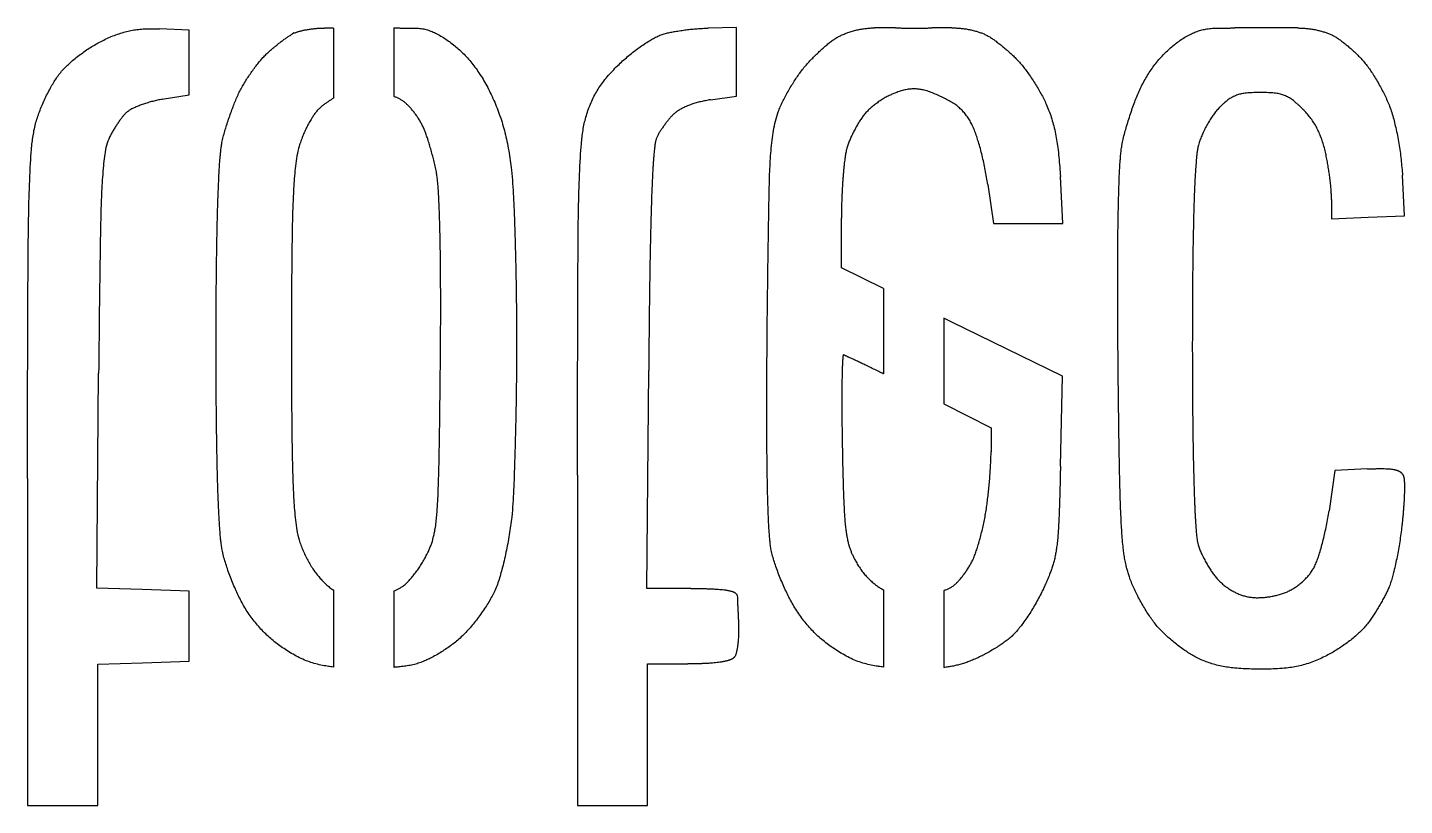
# Model space of a CAD drawing. Extents: x 0 to 436, y 0 to 625.
# Drawn here: x 294.4 to 367.3, y 523.8 to 564.9 of the extents above; entities that cross this region are included whole.
import ezdxf

# ---------------------------------------------------------------- set-up
doc = ezdxf.new("R2010")
doc.units = 0
doc.layers.add('Capa_1', color=7, linetype='CONTINUOUS')

msp = doc.modelspace()

# ---------------------------------------------------------------- linework, layer by layer
at = {"layer": 'Capa_1', "color": 7}
for p, q in [((302.97315, 564.756246), (301.397721, 564.831825)), ((302.97315, 561.346804), (302.97315, 564.756246)), ((308.51468, 564.612341), (308.434472, 564.568003)), ((308.51468, 564.599471), (308.51468, 564.612453)), ((310.596737, 564.864986), (310.123679, 564.869784)), ((310.596737, 564.864986), (310.596737, 561.166323)), ((313.787351, 564.878448), (313.787351, 561.260952)), ((313.789246, 564.87842), (313.787355, 564.878448)), ((331.927795, 564.898316), (330.418017, 564.868965)), ((331.927795, 561.265326), (331.927795, 564.898316)), ((340.325047, 564.879379), (339.216777, 564.887281)), ((343.316509, 564.888241), (342.263767, 564.879492)), ((361.603375, 564.878645), (358.289437, 564.875823)), ((301.544855, 561.107423), (302.97315, 561.346804)), ((330.544475, 561.081882), (331.927795, 561.265326)), ((345.216827, 556.601576), (345.514052, 554.537459)), ((349.177229, 554.537459), (349.052682, 557.018503)), ((367.258061, 554.955345), (367.155047, 557.087647)), ((363.406786, 555.811777), (363.406786, 554.786689)), ((337.469297, 552.190894), (337.47099, 554.828966)), ((345.514052, 554.537459), (349.177229, 554.537459)), ((363.406786, 554.786689), (365.33348, 554.87113)), ((365.33348, 554.87113), (367.258061, 554.955345)), ((339.700393, 551.098129), (337.469297, 552.190894)), ((339.700393, 551.098129), (339.700393, 546.592)), ((342.891006, 549.535437), (342.891006, 545.003484)), ((343.284006, 549.342961), (342.891006, 549.535437)), ((349.15992, 546.464859), (343.284006, 549.342961)), ((298.08179, 535.270261), (298.176569, 546.635999)), ((327.184842, 535.249771), (327.27519, 546.763507)), ((349.057533, 541.713027), (349.15992, 546.464859)), ((342.891006, 545.003484), (345.396526, 543.748244)), ((345.396526, 543.748244), (345.391221, 542.46752)), ((323.5073, 541.24118), (323.5073, 523.781454)), ((363.571028, 541.481802), (363.266609, 539.359632)), ((365.3035, 541.565594), (363.571028, 541.481802)), ((294.413954, 541.065553), (294.413954, 523.781454)), ((300.474795, 535.191718), (298.08179, 535.270261)), ((302.97315, 535.10962), (300.474795, 535.191718)), ((302.97315, 531.402941), (302.97315, 535.10962)), ((310.596737, 535.170015), (310.596737, 531.097549)), ((313.787351, 535.116534), (313.787351, 531.078922)), ((329.502062, 535.249771), (327.184842, 535.249771)), ((339.700393, 535.173374), (339.700393, 531.096928)), ((342.891006, 535.123449), (342.891006, 531.067689)), ((298.124223, 531.242921), (300.496326, 531.321238)), ((298.124223, 523.781454), (298.124223, 531.242921)), ((300.496326, 531.321238), (302.97315, 531.402941)), ((327.21756, 531.262564), (329.346069, 531.262564)), ((327.21756, 523.781454), (327.21756, 531.262564)), ((294.413954, 523.781454), (298.124223, 523.781454)), ((323.5073, 523.781454), (327.21756, 523.781454))]:
    msp.add_line(p, q, dxfattribs=at)
for points, knots in [([(294.413954, 541.065553), (294.41474, 542.313648), (294.416312, 544.809027), (294.42355, 548.550065), (294.437632, 551.645353), (294.455949, 554.096472), (294.490161, 555.907215), (294.547904, 557.359874), (294.6143, 558.45264), (294.696132, 559.180703), (294.81792, 559.768435), (294.956514, 560.214127), (295.07227, 560.529143), (295.202887, 560.844282), (295.34572, 561.159855), (295.501635, 561.475161), (295.660362, 561.769431), (295.820118, 562.043127), (295.983488, 562.293722), (296.162643, 562.531164), (296.360804, 562.750954), (296.572595, 562.955814), (296.806021, 563.16002), (297.058232, 563.365472), (297.330258, 563.569938), (297.604631, 563.759345), (297.880748, 563.933937), (298.158066, 564.093675), (298.451476, 564.246098), (298.761502, 564.388725), (299.088668, 564.518366), (299.412152, 564.625478), (299.730428, 564.710649), (300.042005, 564.774104), (300.366536, 564.81801), (300.703162, 564.837579), (301.050295, 564.839328), (301.281836, 564.83429), (301.397721, 564.831768)], [0, 0, 0, 0, 3.744287, 7.486136, 11.223127, 13.030236, 14.839681, 16.656066, 17.391298, 18.123601, 18.852473, 19.187421, 19.523089, 19.85896, 20.210622, 20.562084, 20.913984, 21.213473, 21.512579, 21.810932, 22.104808, 22.399397, 22.694419, 23.034995, 23.37508, 23.71505, 24.034913, 24.354875, 24.674861, 25.026512, 25.378187, 25.730066, 26.048173, 26.366069, 26.683362, 27.029773, 27.376819, 27.724549, 27.724549, 27.724549, 27.724549]), ([(310.596737, 531.097549), (310.551831, 531.102567), (310.462002, 531.112607), (310.327593, 531.130781), (310.120011, 531.162804), (309.84069, 531.217513), (309.493824, 531.309565), (309.146209, 531.430338), (308.802054, 531.584901), (308.461852, 531.768739), (308.141037, 531.965829), (307.836442, 532.168745), (307.549593, 532.378332), (307.273173, 532.602986), (307.009763, 532.84457), (306.759431, 533.101563), (306.521416, 533.373253), (306.295905, 533.658313), (306.084212, 533.956422), (305.890833, 534.261915), (305.71611, 534.573858), (305.557212, 534.889724), (305.404902, 535.22192), (305.257847, 535.569373), (305.116572, 535.932106), (304.989914, 536.285219), (304.876055, 536.627725), (304.779879, 536.960542), (304.709999, 537.267582), (304.665294, 537.547308), (304.635607, 537.797563), (304.607731, 538.099085), (304.580488, 538.451465), (304.555209, 538.854637), (304.53169, 539.305753), (304.509493, 539.804894), (304.489154, 540.352094), (304.47057, 540.944102), (304.453626, 541.580846), (304.438619, 542.262302), (304.425502, 542.984919), (304.414261, 543.74871), (304.405074, 544.55367), (304.397882, 545.396328), (304.392683, 546.276668), (304.389612, 547.194683), (304.388674, 548.110356), (304.389624, 549.023685), (304.392676, 549.934674), (304.397847, 550.80879), (304.405006, 551.646028), (304.414135, 552.446378), (304.425249, 553.205839), (304.438166, 553.924407), (304.452959, 554.602082), (304.469714, 555.234768), (304.488159, 555.822443), (304.508214, 556.365057), (304.529817, 556.858869), (304.55237, 557.303915), (304.576865, 557.70023), (304.603794, 558.044526), (304.631743, 558.336729), (304.660987, 558.576534), (304.703504, 558.83937), (304.767226, 559.123485), (304.851644, 559.428066), (304.948497, 559.739355), (305.05267, 560.058522), (305.165595, 560.384954), (305.280422, 560.695856), (305.39707, 560.991184), (305.51708, 561.270036), (305.645129, 561.537725), (305.782532, 561.792987), (305.926397, 562.03682), (306.079817, 562.278565), (306.241315, 562.518803), (306.411884, 562.756617), (306.580572, 562.975651), (306.746337, 563.176266), (306.909064, 563.357969), (307.072178, 563.523219), (307.235187, 563.671661), (307.394415, 563.806878), (307.555018, 563.937822), (307.714957, 564.066775), (307.875648, 564.191784), (308.02734, 564.302746), (308.170076, 564.399301), (308.301803, 564.484345), (308.390244, 564.540113), (308.434474, 564.568003)], [0, 0, 0, 0, 0.135554, 0.271158, 0.406859, 0.765647, 1.124437, 1.482629, 1.868399, 2.254871, 2.641948, 2.997577, 3.352619, 3.707324, 4.065603, 4.424243, 4.783086, 5.148744, 5.5142, 5.879468, 6.232859, 6.586387, 6.93993, 7.329025, 7.718099, 8.10759, 8.454345, 8.80075, 9.146526, 9.398217, 9.650227, 9.902428, 10.306597, 10.710478, 11.114287, 11.661768, 12.209367, 12.757008, 13.43866, 14.120267, 14.801865, 15.606864, 16.411883, 17.216899, 18.134927, 19.052945, 19.970958, 20.881944, 21.792934, 22.703935, 23.504337, 24.304736, 25.105138, 25.782958, 26.460786, 27.13864, 27.681673, 28.224672, 28.767582, 29.164515, 29.56151, 29.958758, 30.200497, 30.442075, 30.683382, 30.998952, 31.315008, 31.631346, 31.976908, 32.32219, 32.667517, 32.971117, 33.274684, 33.578081, 33.861012, 34.144084, 34.427234, 34.719855, 35.0124, 35.305056, 35.549067, 35.792961, 36.036583, 36.245285, 36.454162, 36.663197, 36.866928, 37.070503, 37.273919, 37.430619, 37.587415, 37.744285, 37.744285, 37.744285, 37.744285]), ([(308.51468, 564.599471), (308.53492, 564.607824), (308.575379, 564.624521), (308.636409, 564.648666), (308.701231, 564.67248), (308.770266, 564.694712), (308.843384, 564.715439), (308.920133, 564.734934), (309.000336, 564.753592), (309.084009, 564.771107), (309.174699, 564.788232), (309.272477, 564.804538), (309.377336, 564.819841), (309.483271, 564.833294), (309.590218, 564.845025), (309.698153, 564.854776), (309.805432, 564.861958), (309.91202, 564.866165), (310.017835, 564.868341), (310.088394, 564.869246), (310.123679, 564.869699)], [0, 0, 0, 0, 0.065687, 0.131306, 0.196888, 0.272823, 0.34882, 0.424849, 0.510365, 0.595834, 0.68129, 0.787228, 0.893193, 0.99918, 1.107568, 1.21594, 1.324281, 1.430088, 1.535922, 1.641784, 1.641784, 1.641784, 1.641784]), ([(313.789246, 564.87842), (313.81329, 564.878434), (313.861377, 564.878463), (313.933499, 564.878252), (314.010212, 564.879149), (314.091412, 564.875302), (314.177196, 564.872932), (314.253064, 564.870376), (314.319073, 564.870072), (314.375179, 564.868261), (314.510499, 564.866698), (314.724813, 564.872154), (315.017558, 564.871489), (315.300532, 564.845622), (315.568155, 564.779874), (315.819067, 564.687089), (316.079293, 564.563974), (316.346909, 564.412669), (316.619624, 564.232915), (316.883674, 564.037167), (317.141081, 563.828836), (317.389667, 563.606414), (317.632624, 563.363034), (317.865778, 563.096209), (318.088799, 562.807539), (318.304228, 562.496834), (318.512291, 562.165474), (318.712035, 561.813845), (318.903583, 561.442582), (319.086499, 561.052083), (319.258183, 560.641963), (319.41369, 560.22019), (319.551256, 559.787023), (319.671742, 559.343626), (319.779593, 558.877456), (319.874244, 558.389077), (319.954471, 557.878992), (320.025791, 557.302938), (320.081956, 556.660689), (320.123076, 555.95298), (320.157668, 555.11578), (320.192231, 554.149612), (320.224191, 553.054507), (320.25025, 551.908736), (320.269419, 550.712175), (320.280986, 549.464817), (320.284649, 548.216704), (320.280903, 546.967946), (320.269232, 545.71866), (320.249928, 544.519187), (320.223683, 543.369511), (320.192653, 542.269447), (320.160919, 541.297641), (320.13093, 540.454147), (320.093493, 539.739596), (320.040389, 539.107061), (319.973009, 538.55728), (319.902379, 538.089409), (319.820189, 537.625193), (319.72773, 537.164688), (319.624898, 536.707919), (319.519358, 536.286116), (319.413632, 535.899053), (319.302891, 535.548849), (319.175596, 535.217899), (319.028282, 534.909266), (318.868759, 534.620749), (318.688839, 534.327873), (318.491292, 534.029906), (318.274943, 533.728228), (318.05406, 533.442916), (317.829951, 533.173433), (317.601406, 532.921603), (317.362282, 532.684767), (317.111455, 532.465608), (316.851955, 532.262263), (316.583527, 532.070948), (316.308138, 531.890046), (316.025376, 531.720891), (315.74907, 531.572511), (315.480597, 531.443977), (315.220255, 531.337306), (314.945709, 531.247687), (314.656428, 531.182377), (314.355448, 531.136121), (314.124063, 531.110332), (313.963997, 531.094244), (313.875686, 531.085576), (313.81679, 531.080199), (313.787351, 531.077511)], [0, 0, 0, 0, 0.072131, 0.144258, 0.216378, 0.302226, 0.388052, 0.473847, 0.529936, 0.586064, 0.642243, 0.935894, 1.229114, 1.520285, 1.78582, 2.053284, 2.3216, 2.648655, 2.974727, 3.300853, 3.634384, 3.967852, 4.301084, 4.665421, 5.030076, 5.394885, 5.799261, 6.203465, 6.607728, 7.052259, 7.496758, 7.941148, 8.400396, 8.859755, 9.319209, 9.835547, 10.351813, 10.867977, 11.576614, 12.285464, 12.994522, 14.090321, 15.18581, 16.281211, 17.528502, 18.775924, 20.023416, 21.272836, 22.522192, 23.771411, 24.871691, 25.972096, 27.072901, 27.788666, 28.504148, 29.219324, 29.692397, 30.165585, 30.638676, 31.106567, 31.574553, 32.043142, 32.410882, 32.778135, 33.144613, 33.47362, 33.803264, 34.133219, 34.504556, 34.875551, 35.24667, 35.586791, 35.926792, 36.266511, 36.595853, 36.92546, 37.255158, 37.584467, 37.913686, 38.243319, 38.524995, 38.806299, 39.086789, 39.390349, 39.694823, 39.999925, 40.088706, 40.177444, 40.266129, 40.266129, 40.266129, 40.266129]), ([(323.5073, 541.24118), (323.508995, 542.5018), (323.512385, 545.022402), (323.520473, 548.801703), (323.532131, 551.925713), (323.545735, 554.395687), (323.578194, 556.214663), (323.638215, 557.667756), (323.70898, 558.753322), (323.791831, 559.46759), (323.913637, 560.055125), (324.055388, 560.513796), (324.184468, 560.85192), (324.334263, 561.177202), (324.50392, 561.487978), (324.690839, 561.783845), (324.905263, 562.081593), (325.148646, 562.378632), (325.420073, 562.673939), (325.692453, 562.943541), (325.960974, 563.191156), (326.223854, 563.417971), (326.489786, 563.632423), (326.758277, 563.834762), (327.02989, 564.024126), (327.287157, 564.187943), (327.528078, 564.327875), (327.752694, 564.441505), (327.98103, 564.534414), (328.212914, 564.601876), (328.444432, 564.651973), (328.696682, 564.69607), (328.96795, 564.74009), (329.258356, 564.781207), (329.54846, 564.814372), (329.838482, 564.837943), (330.128089, 564.855014), (330.321352, 564.864314), (330.418017, 564.868965)], [0, 0, 0, 0, 3.781863, 7.561813, 11.337925, 13.153961, 14.971825, 16.795429, 17.516428, 18.235014, 18.951135, 19.312457, 19.674269, 20.036128, 20.385956, 20.735712, 21.085353, 21.486075, 21.886992, 22.288112, 22.635467, 22.982602, 23.329529, 23.660165, 23.991, 24.322589, 24.574873, 24.826561, 25.077192, 25.313181, 25.550067, 25.787512, 26.081344, 26.374496, 26.66734, 26.957178, 27.247307, 27.537636, 27.537636, 27.537636, 27.537636]), ([(339.700393, 531.096928), (339.656927, 531.101835), (339.569975, 531.111651), (339.439847, 531.12919), (339.233285, 531.160645), (338.951673, 531.214369), (338.599262, 531.305762), (338.247095, 531.426354), (337.899698, 531.581944), (337.557324, 531.767166), (337.234232, 531.965973), (336.927042, 532.17048), (336.637553, 532.381887), (336.358761, 532.608846), (336.093554, 532.853525), (335.841881, 533.114142), (335.601196, 533.391755), (335.371875, 533.685143), (335.155033, 533.993816), (334.957395, 534.307423), (334.778274, 534.624519), (334.615029, 534.942817), (334.459172, 535.27392), (334.309522, 535.616901), (334.166319, 535.971754), (334.038434, 536.314069), (333.923966, 536.642763), (333.828227, 536.958908), (333.758464, 537.254007), (333.714658, 537.526605), (333.686372, 537.774349), (333.660661, 538.076708), (333.63619, 538.433185), (333.614523, 538.843671), (333.59526, 539.307997), (333.577945, 539.826291), (333.563187, 540.398589), (333.550744, 541.024225), (333.540459, 541.703112), (333.532684, 542.435225), (333.527294, 543.219568), (333.524271, 544.056158), (333.523776, 544.944983), (333.525513, 545.885125), (333.52979, 546.876574), (333.536568, 547.919359), (333.548962, 549.356322), (333.570419, 551.187363), (333.602937, 553.412061), (333.632931, 555.262844), (333.657212, 556.740018), (333.700473, 557.844425), (333.777169, 558.75018), (333.871812, 559.455239), (333.971075, 559.95799), (334.095883, 560.377781), (334.233274, 560.713667), (334.357191, 560.97519), (334.496048, 561.24208), (334.646054, 561.515634), (334.80854, 561.794815), (334.973134, 562.060343), (335.139501, 562.31229), (335.308351, 562.549805), (335.483679, 562.7758), (335.666138, 562.989001), (335.853146, 563.190902), (336.047931, 563.388079), (336.249052, 563.581626), (336.456616, 563.77145), (336.656395, 563.945202), (336.847224, 564.103806), (337.03135, 564.243575), (337.220628, 564.367579), (337.416254, 564.471572), (337.614868, 564.559269), (337.827382, 564.638921), (338.052334, 564.711858), (338.289866, 564.77472), (338.525407, 564.821702), (338.758265, 564.852162), (338.987155, 564.872115), (339.140103, 564.882167), (339.216636, 564.887197)], [0, 0, 0, 0, 0.131224, 0.262507, 0.393882, 0.758041, 1.122013, 1.485226, 1.873423, 2.262479, 2.65223, 3.011128, 3.369358, 3.727211, 4.088997, 4.451186, 4.813556, 5.190776, 5.567824, 5.944755, 6.30237, 6.660043, 7.017668, 7.400058, 7.782516, 8.165497, 8.496237, 8.826535, 9.156078, 9.405021, 9.654376, 9.903982, 10.315319, 10.726269, 11.137117, 11.709479, 12.281999, 12.854567, 13.586752, 14.318887, 15.051023, 15.939833, 16.828669, 17.717494, 18.760261, 19.803041, 20.845913, 23.071308, 25.296529, 27.520707, 28.624411, 29.728598, 30.835915, 31.349866, 31.862097, 32.37192, 32.660608, 32.95004, 33.239818, 33.563055, 33.885911, 34.208767, 34.500141, 34.791531, 35.082812, 35.357912, 35.633108, 35.908246, 36.189297, 36.470393, 36.751979, 36.983533, 37.214688, 37.445144, 37.66153, 37.878549, 38.096043, 38.342131, 38.587696, 38.832764, 39.062109, 39.291846, 39.521939, 39.521939, 39.521939, 39.521939]), ([(340.325047, 564.879379), (340.3694, 564.878546), (340.458104, 564.876881), (340.591174, 564.875324), (340.772111, 564.873203), (341.000908, 564.870057), (341.277584, 564.867499), (341.540878, 564.867844), (341.790787, 564.869323), (342.027279, 564.874117), (342.184936, 564.877625), (342.263767, 564.879379)], [0, 0, 0, 0, 0.133083, 0.266158, 0.399236, 0.675929, 0.952617, 1.229288, 1.465805, 1.702344, 1.938895, 1.938895, 1.938895, 1.938895]), ([(343.316509, 564.888241), (343.387961, 564.88476), (343.530782, 564.877803), (343.744677, 564.863471), (343.96057, 564.840964), (344.177708, 564.806087), (344.395698, 564.759277), (344.600846, 564.704915), (344.793188, 564.645644), (344.971512, 564.579978), (345.147966, 564.500122), (345.319609, 564.402255), (345.487333, 564.290366), (345.663856, 564.160947), (345.850884, 564.017283), (346.047578, 563.858663), (346.240741, 563.695547), (346.43061, 563.528136), (346.615448, 563.354763), (346.800321, 563.166795), (346.981785, 562.961602), (347.159874, 562.740142), (347.338958, 562.499343), (347.519408, 562.240018), (347.700203, 561.961845), (347.869479, 561.683945), (348.028284, 561.407221), (348.174733, 561.130977), (348.31789, 560.831266), (348.451871, 560.505991), (348.574259, 560.155351), (348.683804, 559.78216), (348.778895, 559.387034), (348.858637, 558.970851), (348.925571, 558.522358), (348.978035, 558.041963), (349.019031, 557.530537), (349.041463, 557.189204), (349.052682, 557.018503)], [0, 0, 0, 0, 0.214608, 0.428969, 0.643054, 0.865548, 1.08838, 1.31166, 1.502029, 1.692, 1.881392, 2.082371, 2.283984, 2.485956, 2.738924, 2.991438, 3.243933, 3.497335, 3.750761, 4.004048, 4.287992, 4.572128, 4.856355, 5.188108, 5.519754, 5.851488, 6.16418, 6.476786, 6.789255, 7.160256, 7.531533, 7.90291, 8.326618, 8.750239, 9.173768, 9.68666, 10.199656, 10.712864, 10.712864, 10.712864, 10.712864]), ([(359.614859, 530.985563), (359.465703, 530.987538), (359.167488, 530.991486), (358.7204, 531.005752), (358.30515, 531.034563), (357.922721, 531.080508), (357.573709, 531.140908), (357.238483, 531.219769), (356.918585, 531.317313), (356.614967, 531.431665), (356.330984, 531.560994), (356.067175, 531.702963), (355.821815, 531.852345), (355.57276, 532.019375), (355.319889, 532.202952), (355.064141, 532.403709), (354.822199, 532.607942), (354.593312, 532.814144), (354.37957, 533.023744), (354.17527, 533.247045), (353.98431, 533.486265), (353.804645, 533.738427), (353.627746, 534.009531), (353.451659, 534.2976), (353.27789, 534.603135), (353.118304, 534.905659), (352.972133, 535.204484), (352.841111, 535.499988), (352.73421, 535.774686), (352.649598, 536.02708), (352.583131, 536.255312), (352.520733, 536.506578), (352.465609, 536.781244), (352.418457, 537.078886), (352.374969, 537.422531), (352.33613, 537.811991), (352.303307, 538.24709), (352.273798, 538.751126), (352.247037, 539.324017), (352.224016, 539.965733), (352.203253, 540.699628), (352.184233, 541.525656), (352.167369, 542.443802), (352.151577, 543.477246), (352.136114, 544.625978), (352.121422, 545.889999), (352.109639, 547.062643), (352.100047, 548.143902), (352.092864, 549.133778), (352.088115, 550.080942), (352.085975, 550.985387), (352.086339, 551.847099), (352.089114, 552.66306), (352.094251, 553.433263), (352.101675, 554.157717), (352.111615, 554.833314), (352.123712, 555.460034), (352.138024, 556.037829), (352.154577, 556.563916), (352.172811, 557.03831), (352.19347, 557.461059), (352.217049, 557.829774), (352.242161, 558.144377), (352.269343, 558.40455), (352.310272, 558.692963), (352.373718, 559.007917), (352.459989, 559.348371), (352.561029, 559.698819), (352.67187, 560.060214), (352.793945, 560.431941), (352.919475, 560.788153), (353.048094, 561.128889), (353.181963, 561.453), (353.328272, 561.769903), (353.48966, 562.077614), (353.66508, 562.375805), (353.853317, 562.663646), (354.053269, 562.94084), (354.26549, 563.20589), (354.485572, 563.451499), (354.712675, 563.677043), (354.944472, 563.883665), (355.187568, 564.078534), (355.441062, 564.261341), (355.706519, 564.428163), (355.969484, 564.566552), (356.227703, 564.676455), (356.478219, 564.759537), (356.744983, 564.821759), (357.027009, 564.856265), (357.321061, 564.869346), (357.547079, 564.869008), (357.704585, 564.868897), (357.793477, 564.869243), (357.877977, 564.867989), (357.957987, 564.872015), (358.033656, 564.874142), (358.104101, 564.876399), (358.169341, 564.875959), (358.229344, 564.876149), (358.269349, 564.876063), (358.289352, 564.876021)], [0, 0, 0, 0, 0.447506, 0.894716, 1.341798, 1.695759, 2.049804, 2.403857, 2.72817, 3.052451, 3.376486, 3.663526, 3.950692, 4.237922, 4.562946, 4.887906, 5.213095, 5.512623, 5.811932, 6.110849, 6.420002, 6.729573, 7.039376, 7.390968, 7.742292, 8.093675, 8.416914, 8.740093, 9.063146, 9.300802, 9.538477, 9.776095, 10.077289, 10.378587, 10.679967, 11.116335, 11.552608, 11.988883, 12.630995, 13.273111, 13.915244, 14.833549, 15.75184, 16.670139, 17.93424, 19.198349, 20.462455, 21.452348, 22.442253, 23.432158, 24.293875, 25.155591, 26.017293, 26.741765, 27.466248, 28.190765, 28.768767, 29.346751, 29.924669, 30.347795, 30.770973, 31.194394, 31.456148, 31.717737, 31.979049, 32.329761, 32.680961, 33.032429, 33.423836, 33.814941, 34.206117, 34.556799, 34.907437, 35.257907, 35.603556, 35.94939, 36.295398, 36.634966, 36.974367, 37.313557, 37.62375, 37.934099, 38.244673, 38.558042, 38.87121, 39.184482, 39.448452, 39.712256, 39.975328, 40.268852, 40.563209, 40.857873, 40.946844, 41.035726, 41.124567, 41.200274, 41.27598, 41.351682, 41.411681, 41.471687, 41.531695, 41.531695, 41.531695, 41.531695]), ([(361.603375, 564.878645), (361.675293, 564.875619), (361.81904, 564.869569), (362.034317, 564.856358), (362.252283, 564.834908), (362.472132, 564.800348), (362.693487, 564.75341), (362.902485, 564.698653), (363.099207, 564.638969), (363.282262, 564.572375), (363.463134, 564.490955), (363.638629, 564.390538), (363.809503, 564.275153), (363.987772, 564.14156), (364.174957, 563.992914), (364.370035, 563.828414), (364.560227, 563.6589), (364.745951, 563.484836), (364.925236, 563.304531), (365.103307, 563.108308), (365.276156, 562.893433), (365.443871, 562.661102), (365.611434, 562.407668), (365.779476, 562.134167), (365.946954, 561.840351), (366.103212, 561.546337), (366.249504, 561.253075), (366.38302, 560.959678), (366.507315, 560.648929), (366.616424, 560.31931), (366.712375, 559.972525), (366.801782, 559.598541), (366.887599, 559.198647), (366.966376, 558.77258), (367.030969, 558.348445), (367.080497, 557.926408), (367.120125, 557.507302), (367.143404, 557.227553), (367.155047, 557.087647)], [0, 0, 0, 0, 0.215943, 0.431619, 0.646977, 0.872738, 1.09888, 1.325528, 1.520701, 1.715428, 1.909523, 2.114988, 2.321156, 2.527716, 2.783166, 3.038145, 3.293139, 3.547401, 3.801663, 4.055746, 4.341968, 4.628464, 4.915075, 5.253241, 5.591279, 5.929494, 6.251998, 6.574317, 6.896277, 7.255562, 7.615316, 7.975415, 8.408999, 8.842178, 9.275085, 9.695816, 10.116792, 10.537961, 10.537961, 10.537961, 10.537961]), ([(345.216827, 556.601576), (345.194704, 556.73079), (345.150465, 556.989181), (345.080407, 557.376055), (345.003767, 557.757329), (344.917302, 558.132187), (344.821835, 558.50063), (344.725616, 558.83614), (344.631554, 559.139246), (344.536917, 559.408813), (344.430535, 559.665549), (344.309882, 559.907218), (344.174739, 560.132004), (344.022612, 560.339803), (343.853661, 560.527682), (343.671609, 560.695621), (343.463587, 560.855232), (343.228521, 561.001554), (342.970087, 561.136852), (342.70188, 561.263082), (342.428273, 561.388025), (342.145373, 561.501707), (341.881142, 561.583468), (341.637967, 561.632793), (341.41948, 561.656546), (341.188378, 561.657876), (340.947381, 561.629033), (340.699548, 561.572104), (340.466697, 561.49837), (340.24796, 561.415896), (340.043575, 561.326421), (339.837107, 561.222392), (339.629802, 561.102196), (339.422557, 560.965527), (339.22946, 560.822816), (339.049721, 560.676538), (338.885166, 560.525875), (338.73147, 560.363049), (338.592141, 560.186503), (338.464595, 559.999892), (338.341792, 559.80011), (338.221095, 559.589487), (338.103513, 559.367691), (337.997435, 559.150392), (337.902021, 558.938233), (337.820539, 558.730388), (337.763572, 558.549169), (337.727092, 558.396973), (337.702969, 558.275974), (337.679413, 558.138091), (337.656197, 557.983501), (337.633842, 557.81222), (337.612617, 557.628437), (337.592226, 557.432178), (337.572938, 557.223432), (337.555089, 557.006323), (337.538696, 556.78088), (337.523788, 556.547118), (337.510507, 556.308977), (337.498727, 556.066472), (337.488835, 555.819608), (337.481277, 555.572378), (337.476377, 555.324795), (337.473239, 555.076891), (337.471749, 554.911609), (337.471004, 554.828966)], [0, 0, 0, 0, 0.393284, 0.786449, 1.179465, 1.559861, 1.940398, 2.321164, 2.606868, 2.892396, 3.177961, 3.439988, 3.702018, 3.963901, 4.211318, 4.458851, 4.705928, 4.996813, 5.288278, 5.580608, 5.886031, 6.190549, 6.494714, 6.714302, 6.933973, 7.153033, 7.406176, 7.660205, 7.914845, 8.138357, 8.36125, 8.583856, 8.831598, 9.079695, 9.328229, 9.55163, 9.774634, 9.997094, 10.222566, 10.448577, 10.674836, 10.925927, 11.17673, 11.427797, 11.651235, 11.874447, 12.097183, 12.220432, 12.343813, 12.467258, 12.640045, 12.812748, 12.985433, 13.195045, 13.404682, 13.614327, 13.848559, 14.082787, 14.317028, 14.564088, 14.811151, 15.058206, 15.30611, 15.554035, 15.801974, 15.801974, 15.801974, 15.801974]), ([(301.544855, 561.107423), (301.502295, 561.099344), (301.417187, 561.083188), (301.289741, 561.057927), (301.162351, 561.030334), (301.035313, 560.999264), (300.908604, 560.965119), (300.784189, 560.928897), (300.661999, 560.891069), (300.542122, 560.851498), (300.426625, 560.810615), (300.315535, 560.768486), (300.208874, 560.725207), (300.108712, 560.681701), (300.01497, 560.638319), (299.927932, 560.594586), (299.849867, 560.551092), (299.780769, 560.50829), (299.720532, 560.466802), (299.640057, 560.404294), (299.545571, 560.313173), (299.442292, 560.190601), (299.337306, 560.049604), (299.226726, 559.89404), (299.11172, 559.723315), (299.000762, 559.549429), (298.893716, 559.372373), (298.794221, 559.190614), (298.668435, 558.922517), (298.553135, 558.551804), (298.472302, 558.079835), (298.401455, 557.35825), (298.336344, 556.393394), (298.292378, 555.187572), (298.260888, 553.571102), (298.229652, 551.539), (298.200907, 549.089132), (298.184685, 547.454068), (298.176569, 546.635999)], [0, 0, 0, 0, 0.129961, 0.25988, 0.389769, 0.520958, 0.652183, 0.783427, 0.909675, 1.0359, 1.162118, 1.277204, 1.3923, 1.507408, 1.60478, 1.702144, 1.799565, 1.872763, 1.94591, 2.01889, 2.178264, 2.338496, 2.499293, 2.705518, 2.91105, 3.116761, 3.324284, 3.531644, 3.738119, 4.211887, 4.690303, 5.172652, 6.386512, 7.590904, 8.792151, 11.236812, 13.687918, 16.142247, 16.142247, 16.142247, 16.142247]), ([(310.596737, 561.166323), (310.553768, 561.138832), (310.46784, 561.083859), (310.340962, 560.998184), (310.209339, 560.906169), (310.073314, 560.80746), (309.936061, 560.698402), (309.801018, 560.574656), (309.674089, 560.431492), (309.555092, 560.271335), (309.434274, 560.085479), (309.311408, 559.875267), (309.188548, 559.640268), (309.073747, 559.397605), (308.965586, 559.148153), (308.866935, 558.891283), (308.755016, 558.547752), (308.655189, 558.110219), (308.581064, 557.579715), (308.518759, 556.87087), (308.465305, 555.986406), (308.429104, 554.927349), (308.404486, 553.594541), (308.386245, 551.986643), (308.37717, 550.103099), (308.375544, 548.219384), (308.376541, 546.336356), (308.385409, 544.454981), (308.404223, 542.848414), (308.430069, 541.51605), (308.466691, 540.456252), (308.51915, 539.571142), (308.579285, 538.861798), (308.652321, 538.33141), (308.754024, 537.889383), (308.872047, 537.537445), (308.980334, 537.267956), (309.102703, 537.001882), (309.236608, 536.739076), (309.383795, 536.481337), (309.537413, 536.243541), (309.696476, 536.025893), (309.858765, 535.827364), (310.02923, 535.640438), (310.207142, 535.465986), (310.393021, 535.305686), (310.528901, 535.215193), (310.596737, 535.170015)], [0, 0, 0, 0, 0.153026, 0.306015, 0.459241, 0.634814, 0.810139, 0.984904, 1.183603, 1.383085, 1.582969, 1.848356, 2.113236, 2.378245, 2.653546, 2.928733, 3.203427, 3.736861, 4.272293, 4.809339, 5.871245, 6.930136, 7.988128, 9.870305, 11.754096, 13.638798, 15.521451, 17.403175, 19.282956, 20.341428, 21.400972, 22.464028, 23.001097, 23.536296, 24.069076, 24.358744, 24.649129, 24.939952, 25.23707, 25.533723, 25.829981, 26.08587, 26.342059, 26.598885, 26.844364, 27.089408, 27.333707, 27.333707, 27.333707, 27.333707]), ([(313.787351, 535.116534), (313.837512, 535.136544), (313.937612, 535.176475), (314.082201, 535.248296), (314.233607, 535.339513), (314.38593, 535.457917), (314.537428, 535.601968), (314.692709, 535.771095), (314.853266, 535.96212), (315.016363, 536.176239), (315.170122, 536.398652), (315.314744, 536.62905), (315.449822, 536.867211), (315.56478, 537.092842), (315.661999, 537.304032), (315.742483, 537.499848), (315.816685, 537.708484), (315.881208, 537.930592), (315.935931, 538.165439), (315.986877, 538.439196), (316.030675, 538.751906), (316.065685, 539.103125), (316.096201, 539.518944), (316.123771, 539.999081), (316.146955, 540.543453), (316.167448, 541.177575), (316.18567, 541.901449), (316.201143, 542.715068), (316.215313, 543.643889), (316.229515, 544.687865), (316.243182, 545.846992), (316.253812, 546.898461), (316.262093, 547.842267), (316.267872, 548.678406), (316.271338, 549.485959), (316.272213, 550.264922), (316.27066, 551.015289), (316.266794, 551.731511), (316.260899, 552.41358), (316.252807, 553.061497), (316.242357, 553.669823), (316.229737, 554.238546), (316.215105, 554.767635), (316.198626, 555.251337), (316.180874, 555.689664), (316.160903, 556.082617), (316.138353, 556.424272), (316.114518, 556.714572), (316.089489, 556.953331), (316.05325, 557.21535), (315.999323, 557.4994), (315.92796, 557.804863), (315.848446, 558.107996), (315.765306, 558.409721), (315.677686, 558.709817), (315.591466, 558.986459), (315.507346, 559.239748), (315.422293, 559.468293), (315.330213, 559.679121), (315.230236, 559.870864), (315.126843, 560.045031), (315.014818, 560.214633), (314.895477, 560.379982), (314.768278, 560.540434), (314.642273, 560.684537), (314.519088, 560.812976), (314.398137, 560.923985), (314.268132, 561.023625), (314.127805, 561.107737), (313.980976, 561.179986), (313.875692, 561.224634), (313.815735, 561.249464), (313.801524, 561.255226), (313.792078, 561.259136), (313.78735, 561.261093)], [0, 0, 0, 0, 0.161967, 0.323211, 0.48374, 0.691495, 0.900494, 1.110242, 1.380009, 1.64884, 1.917416, 2.190904, 2.464651, 2.738546, 2.950331, 3.161975, 3.373467, 3.614336, 3.855424, 4.096596, 4.449488, 4.802341, 5.155295, 5.700237, 6.245058, 6.789848, 7.603579, 8.417348, 9.231138, 10.390362, 11.549565, 12.708759, 13.54493, 14.381089, 15.217236, 15.967608, 16.717975, 17.468338, 18.1163, 18.764256, 19.412233, 19.94154, 20.470838, 21.000097, 21.393476, 21.786886, 22.180447, 22.420618, 22.66068, 22.900562, 23.213946, 23.527647, 23.841461, 24.154056, 24.46654, 24.779287, 25.023315, 25.267139, 25.510631, 25.712943, 25.91547, 26.118001, 26.322526, 26.527042, 26.732038, 26.896572, 27.060715, 27.22411, 27.387021, 27.55065, 27.714681, 27.730016, 27.745335, 27.760685, 27.760685, 27.760685, 27.760685]), ([(330.544475, 561.081882), (330.459086, 561.06597), (330.28842, 561.034169), (330.033591, 560.981244), (329.786455, 560.91915), (329.548544, 560.843847), (329.320307, 560.756014), (329.113835, 560.661113), (328.928892, 560.562502), (328.766744, 560.460432), (328.619591, 560.347154), (328.490144, 560.222207), (328.374623, 560.091595), (328.262353, 559.950516), (328.1506, 559.801814), (328.038981, 559.645648), (327.934444, 559.493593), (327.835858, 559.346619), (327.750278, 559.201005), (327.695761, 559.078932), (327.666076, 558.985567), (327.649963, 558.924592), (327.6327, 558.847224), (327.615542, 558.753362), (327.599515, 558.643013), (327.584067, 558.516538), (327.568261, 558.374055), (327.552586, 558.21553), (327.537196, 558.04087), (327.52249, 557.850055), (327.508554, 557.643104), (327.495087, 557.419469), (327.481807, 557.179177), (327.468874, 556.922226), (327.456288, 556.648221), (327.444076, 556.35716), (327.432335, 556.049043), (327.41614, 555.585461), (327.397155, 554.966365), (327.377282, 554.191712), (327.358734, 553.34388), (327.341303, 552.42288), (327.325353, 551.428718), (327.310806, 550.358045), (327.297816, 549.210867), (327.285992, 547.987192), (327.278791, 547.171402), (327.27519, 546.763507)], [0, 0, 0, 0, 0.260574, 0.520807, 0.780694, 1.024655, 1.268973, 1.513891, 1.705897, 1.897377, 2.088066, 2.261858, 2.436263, 2.610832, 2.802633, 2.994255, 3.186642, 3.356207, 3.525093, 3.692863, 3.755775, 3.818856, 3.882007, 3.993547, 4.10501, 4.216483, 4.375779, 4.535071, 4.694367, 4.901781, 5.1092, 5.316619, 5.573898, 5.831174, 6.088445, 6.396776, 6.705123, 7.013466, 7.78837, 8.563271, 9.338184, 10.332469, 11.326761, 12.321053, 13.544781, 14.768513, 15.992247, 15.992247, 15.992247, 15.992247]), ([(363.406786, 555.811777), (363.403033, 555.887665), (363.395527, 556.039422), (363.382247, 556.266917), (363.363272, 556.51572), (363.33441, 556.785416), (363.295733, 557.075795), (363.25195, 557.365811), (363.205503, 557.655719), (363.154142, 557.94512), (363.093992, 558.241524), (363.021932, 558.544077), (362.933531, 558.851189), (362.830987, 559.142517), (362.713652, 559.41648), (362.583009, 559.672185), (362.434339, 559.91694), (362.267159, 560.148492), (362.085188, 560.36766), (361.918827, 560.546543), (361.774972, 560.690576), (361.65666, 560.802617), (361.543027, 560.90402), (361.434726, 560.995355), (361.331332, 561.075873), (361.228126, 561.147754), (361.125157, 561.210294), (361.023106, 561.263677), (360.916708, 561.310302), (360.806131, 561.349055), (360.692215, 561.380508), (360.569612, 561.406726), (360.438645, 561.427183), (360.299748, 561.442187), (360.148116, 561.453035), (359.98393, 561.460268), (359.807306, 561.463966), (359.63185, 561.464539), (359.457589, 561.463643), (359.284554, 561.459842), (359.123282, 561.453023), (358.973919, 561.442325), (358.836584, 561.427932), (358.707234, 561.408501), (358.586181, 561.384071), (358.47374, 561.354817), (358.365355, 561.319131), (358.261669, 561.27672), (358.162913, 561.228426), (358.064555, 561.17218), (357.967319, 561.107683), (357.871073, 561.035887), (357.771532, 560.955019), (357.66831, 560.865857), (357.562472, 560.767465), (357.437552, 560.641693), (357.298245, 560.484189), (357.149276, 560.292067), (357.004917, 560.082244), (356.865971, 559.855159), (356.733199, 559.611012), (356.613864, 559.366154), (356.505911, 559.122239), (356.414057, 558.878299), (356.34599, 558.642973), (356.302826, 558.417774), (356.274879, 558.205532), (356.249034, 557.939452), (356.222574, 557.620319), (356.197212, 557.248237), (356.173221, 556.825587), (356.150912, 556.352088), (356.130918, 555.827661), (356.112908, 555.254585), (356.096527, 554.633011), (356.082075, 553.962984), (356.069439, 553.246183), (356.058565, 552.482572), (356.049779, 551.672147), (356.043186, 550.816819), (356.038957, 549.91661), (356.036593, 548.97153), (356.035693, 548.341477), (356.035243, 548.026451)], [0, 0, 0, 0, 0.227942, 0.455827, 0.683632, 0.976449, 1.269392, 1.562401, 1.856334, 2.15019, 2.444106, 2.763557, 3.082984, 3.402425, 3.689448, 3.976445, 4.263162, 4.547674, 4.832428, 5.117231, 5.280204, 5.443076, 5.605993, 5.737035, 5.868031, 5.999, 6.114109, 6.229226, 6.34426, 6.462295, 6.580418, 6.698565, 6.838232, 6.977884, 7.117561, 7.294228, 7.470863, 7.647512, 7.820585, 7.993642, 8.166713, 8.304776, 8.442818, 8.580875, 8.697014, 8.813143, 8.929224, 9.039069, 9.148955, 9.258787, 9.378745, 9.498762, 9.618876, 9.763429, 9.907882, 10.052292, 10.295088, 10.538147, 10.781193, 11.058788, 11.336416, 11.614613, 11.875759, 12.136369, 12.396049, 12.609549, 12.823628, 13.03807, 13.411494, 13.784281, 14.156871, 14.681469, 15.206329, 15.731279, 16.401537, 17.071692, 17.741821, 18.552269, 19.362752, 20.173236, 21.118325, 22.063406, 23.008485, 23.008485, 23.008485, 23.008485]), ([(356.035235, 548.026479), (356.035794, 547.72496), (356.036912, 547.121921), (356.039558, 546.217368), (356.044047, 545.349065), (356.051, 544.517024), (356.060073, 543.721247), (356.071076, 542.96712), (356.083641, 542.254644), (356.097894, 541.583829), (356.111768, 541.042156), (356.123888, 540.629602), (356.132947, 540.346135), (356.142414, 540.075112), (356.152289, 539.81654), (356.162528, 539.570419), (356.173134, 539.337426), (356.183996, 539.117556), (356.19525, 538.910816), (356.207022, 538.717804), (356.219227, 538.538523), (356.231717, 538.37297), (356.244345, 538.222032), (356.25687, 538.085697), (356.269828, 537.964014), (356.283519, 537.858104), (356.297436, 537.767987), (356.310906, 537.693647), (356.337546, 537.570571), (356.389284, 537.401329), (356.475333, 537.190599), (356.577273, 536.976471), (356.688749, 536.756884), (356.811546, 536.533118), (356.938121, 536.321436), (357.068392, 536.121951), (357.203711, 535.936183), (357.350247, 535.76036), (357.509577, 535.597333), (357.679846, 535.447093), (357.859774, 535.309399), (358.047863, 535.184178), (358.243622, 535.072484), (358.442353, 534.977396), (358.642722, 534.89888), (358.843547, 534.837546), (359.049394, 534.79339), (359.259098, 534.768657), (359.470831, 534.760627), (359.688712, 534.766427), (359.911916, 534.784122), (360.139706, 534.814654), (360.364187, 534.856693), (360.584951, 534.909561), (360.800817, 534.974999), (361.011108, 535.055144), (361.213916, 535.15159), (361.408485, 535.262818), (361.596093, 535.388671), (361.775889, 535.528312), (361.946817, 535.68145), (362.103852, 535.843467), (362.246908, 536.012813), (362.374266, 536.189056), (362.493856, 536.388614), (362.597831, 536.614086), (362.688063, 536.862179), (362.7769, 537.148712), (362.870638, 537.470757), (362.965648, 537.828847), (363.052776, 538.197576), (363.129918, 538.577584), (363.200372, 538.968121), (363.244522, 539.229096), (363.266606, 539.359632)], [0, 0, 0, 0, 0.904559, 1.80912, 2.713671, 3.509498, 4.305325, 5.101153, 5.772116, 6.443082, 7.114049, 7.397661, 7.681276, 7.964882, 8.211225, 8.457558, 8.703881, 8.910927, 9.11797, 9.325015, 9.491033, 9.657055, 9.82308, 9.945424, 10.067776, 10.190172, 10.265757, 10.341313, 10.416787, 10.643454, 10.870997, 11.099126, 11.354751, 11.609714, 11.8647, 12.094484, 12.324254, 12.553807, 12.780494, 13.007424, 13.234459, 13.459688, 13.684805, 13.910044, 14.120011, 14.329846, 14.539314, 14.750718, 14.962474, 15.174432, 15.404256, 15.633866, 15.863583, 16.089123, 16.314563, 16.539822, 16.763603, 16.987581, 17.211578, 17.440789, 17.669983, 17.89949, 18.117134, 18.33449, 18.551131, 18.814035, 19.077941, 19.342614, 19.713885, 20.084119, 20.453927, 20.850362, 21.247235, 21.644408, 21.644408, 21.644408, 21.644408]), ([(339.700393, 546.592), (339.686681, 546.598691), (339.65925, 546.612077), (339.618131, 546.632223), (339.500798, 546.689599), (339.307169, 546.784016), (339.037056, 546.915094), (338.818623, 547.020435), (338.652035, 547.100378), (338.53742, 547.155178), (338.428069, 547.207206), (338.324011, 547.256529), (338.225226, 547.303122), (338.132268, 547.34671), (338.045163, 547.387332), (337.96391, 547.424931), (337.898484, 547.454834), (337.848996, 547.477305), (337.815447, 547.492429), (337.783574, 547.506757), (337.753349, 547.520193), (337.724849, 547.532778), (337.698181, 547.544432), (337.673235, 547.55501), (337.649986, 547.564851), (337.631788, 547.572618), (337.618698, 547.578249), (337.61091, 547.581623), (337.60351, 547.584212), (337.596757, 547.586896), (337.589931, 547.588912), (337.583086, 547.591884), (337.57667, 547.59586), (337.571495, 547.599129), (337.565397, 547.599501), (337.564249, 547.594893), (337.563466, 547.590966), (337.56306, 547.586352), (337.562371, 547.581803), (337.561374, 547.577474), (337.559965, 547.572979), (337.559144, 547.567852), (337.558216, 547.562208), (337.556412, 547.550136), (337.55419, 547.531761), (337.551164, 547.50716), (337.548244, 547.480332), (337.545397, 547.451125), (337.542667, 547.419502), (337.540019, 547.385644), (337.537388, 547.349608), (337.534817, 547.311403), (337.531244, 547.254338), (337.527049, 547.178362), (337.522605, 547.083453), (337.518473, 546.980888), (337.514576, 546.870688), (337.510976, 546.752858), (337.507709, 546.628077), (337.504733, 546.496345), (337.502114, 546.357659), (337.498888, 546.154604), (337.495779, 545.887173), (337.493614, 545.55537), (337.492803, 545.203803), (337.493244, 544.832477), (337.495142, 544.4414), (337.498487, 544.035887), (337.503431, 543.615949), (337.509818, 543.181591), (337.518334, 542.67921), (337.529133, 542.108811), (337.543206, 541.470405), (337.55829, 540.88986), (337.574051, 540.367177), (337.591318, 539.902402), (337.611361, 539.482408), (337.633804, 539.10723), (337.659058, 538.776918), (337.688862, 538.478167), (337.722368, 538.21112), (337.75983, 537.976063), (337.804513, 537.75931), (337.856037, 537.561343), (337.911869, 537.381993), (337.9758, 537.207508), (338.047766, 537.038378), (338.12637, 536.874396), (338.224715, 536.688246), (338.345177, 536.481538), (338.492817, 536.258038), (338.652027, 536.047278), (338.822905, 535.850741), (339.004496, 535.669206), (339.184508, 535.513613), (339.359551, 535.3822), (339.525909, 535.271165), (339.64211, 535.205982), (339.70019, 535.173402)], [0, 0, 0, 0, 0.045772, 0.091569, 0.137366, 0.437603, 0.737837, 1.038076, 1.165124, 1.292168, 1.419201, 1.528415, 1.637634, 1.746866, 1.836426, 1.925967, 2.015457, 2.052232, 2.089021, 2.125858, 2.157068, 2.188253, 2.219322, 2.244376, 2.269539, 2.295061, 2.303733, 2.312293, 2.320511, 2.327241, 2.334087, 2.341832, 2.3496, 2.356459, 2.360912, 2.364562, 2.368787, 2.37347, 2.378272, 2.382628, 2.386772, 2.392389, 2.398169, 2.403941, 2.429001, 2.453693, 2.478299, 2.509959, 2.541725, 2.573521, 2.611841, 2.650121, 2.688395, 2.78337, 2.878392, 2.973431, 3.091314, 3.209197, 3.327085, 3.465785, 3.604494, 3.743215, 4.075027, 4.406835, 4.738644, 5.129726, 5.520812, 5.911888, 6.346304, 6.780711, 7.215102, 7.853662, 8.492213, 9.130781, 9.595879, 10.060969, 10.526051, 10.857261, 11.188486, 11.519814, 11.757859, 11.995817, 12.233711, 12.421478, 12.609284, 12.797013, 12.978714, 13.160485, 13.342396, 13.610191, 13.87789, 14.145509, 14.402001, 14.65857, 14.915191, 15.115075, 15.314935, 15.514656, 15.514656, 15.514656, 15.514656]), ([(342.891006, 535.123449), (342.891459, 535.123443), (342.892411, 535.123433), (342.893979, 535.124388), (342.919917, 535.175099), (343.05738, 535.176225), (343.189795, 535.264278), (343.334302, 535.344164), (343.463468, 535.446576), (343.584806, 535.559928), (343.709068, 535.693163), (343.837415, 535.84378), (343.967955, 536.012672), (344.091606, 536.187609), (344.209057, 536.367948), (344.318407, 536.554371), (344.424195, 536.760181), (344.520979, 536.987247), (344.609535, 537.234099), (344.696108, 537.507878), (344.78388, 537.807089), (344.870895, 538.132025), (344.950251, 538.459324), (345.021884, 538.788962), (345.085425, 539.120828), (345.140998, 539.457744), (345.187903, 539.799549), (345.228289, 540.145769), (345.264658, 540.497157), (345.299416, 540.853409), (345.330584, 541.214654), (345.35432, 541.554761), (345.37026, 541.873663), (345.381612, 542.171152), (345.388008, 542.369535), (345.391207, 542.468733)], [0, 0, 0, 0, 0.001342, 0.002812, 0.005207, 0.168995, 0.332314, 0.494809, 0.65997, 0.826009, 0.992513, 1.206271, 1.419455, 1.63266, 1.848791, 2.064911, 2.280765, 2.542559, 2.804757, 3.067255, 3.403883, 3.74014, 4.076313, 4.414133, 4.752034, 5.089891, 5.438414, 5.786955, 6.135547, 6.498198, 6.860775, 7.223278, 7.520929, 7.818636, 8.116386, 8.116386, 8.116386, 8.116386]), ([(349.057533, 541.713027), (349.052886, 541.49898), (349.043591, 541.070885), (349.028403, 540.428765), (349.012383, 539.847135), (348.995427, 539.326016), (348.976494, 538.865455), (348.953934, 538.447986), (348.928118, 538.073677), (348.898241, 537.742672), (348.861452, 537.437367), (348.818051, 537.158094), (348.768967, 536.905127), (348.710061, 536.661154), (348.640664, 536.426932), (348.563926, 536.202013), (348.475962, 535.969276), (348.377751, 535.728643), (348.269057, 535.480406), (348.140403, 535.20363), (347.990168, 534.89919), (347.815008, 534.569102), (347.630657, 534.246925), (347.436701, 533.93329), (347.232834, 533.628588), (347.032833, 533.352856), (346.839316, 533.105048), (346.65073, 532.887658), (346.4529, 532.690689), (346.244581, 532.517866), (346.032133, 532.363647), (345.802243, 532.211438), (345.557874, 532.057951), (345.298377, 531.904806), (345.040714, 531.762921), (344.785079, 531.632151), (344.531199, 531.513728), (344.282542, 531.410701), (344.03963, 531.323394), (343.803592, 531.250143), (343.57069, 531.188763), (343.341618, 531.138589), (343.11711, 531.097788), (342.966366, 531.077721), (342.891006, 531.067689)], [0, 0, 0, 0, 0.642292, 1.284587, 1.926897, 2.387835, 2.848764, 3.309723, 3.642023, 3.974309, 4.306671, 4.564377, 4.822026, 5.079514, 5.317, 5.554622, 5.792311, 6.06332, 6.334243, 6.605205, 6.978906, 7.35258, 7.726081, 8.092273, 8.458648, 8.825667, 9.113922, 9.401659, 9.688519, 9.950316, 10.212826, 10.475736, 10.777324, 11.078462, 11.379558, 11.659626, 11.939735, 12.219762, 12.46678, 12.71385, 12.960961, 13.189099, 13.41722, 13.645268, 13.645268, 13.645268, 13.645268]), ([(365.3035, 541.565594), (365.368392, 541.568399), (365.498168, 541.574007), (365.692877, 541.581109), (365.87317, 541.585575), (366.039049, 541.587031), (366.190449, 541.58429), (366.329658, 541.579999), (366.456464, 541.571447), (366.57075, 541.559843), (366.661712, 541.545952), (366.729489, 541.532532), (366.774596, 541.522297), (366.817387, 541.510764), (366.857869, 541.498239), (366.895979, 541.484687), (366.931997, 541.469728), (366.965924, 541.45363), (366.997626, 541.436348), (367.027404, 541.4176), (367.055188, 541.397531), (367.080804, 541.376167), (367.104562, 541.353375), (367.126194, 541.32918), (367.145917, 541.30398), (367.1639, 541.277521), (367.180079, 541.249946), (367.194386, 541.2214), (367.206339, 541.192379), (367.215838, 541.16301), (367.223365, 541.133594), (367.230017, 541.10084), (367.235704, 541.06481), (367.240343, 541.02556), (367.244245, 540.982889), (367.247641, 540.936832), (367.250476, 540.887405), (367.252825, 540.834669), (367.254644, 540.778628), (367.256043, 540.719293), (367.256902, 540.657038), (367.257118, 540.591871), (367.256826, 540.523797), (367.25595, 540.453143), (367.254611, 540.379907), (367.252709, 540.304092), (367.249393, 540.196581), (367.243878, 540.057401), (367.235253, 539.886606), (367.224644, 539.709612), (367.212089, 539.526434), (367.197515, 539.337088), (367.181142, 539.144341), (367.163006, 538.948202), (367.142843, 538.748701), (367.112796, 538.476843), (367.069291, 538.133047), (367.008115, 537.718038), (366.940337, 537.31355), (366.866906, 536.919548), (366.787392, 536.536054), (366.707267, 536.189353), (366.628501, 535.87931), (366.54842, 535.607189), (366.458176, 535.354759), (366.356587, 535.123582), (366.250771, 534.911319), (366.132467, 534.692194), (366.004425, 534.465096), (365.866375, 534.230252), (365.728087, 534.003515), (365.59032, 533.784464), (365.449636, 533.575612), (365.294588, 533.368416), (365.120592, 533.167311), (364.929438, 532.972227), (364.71527, 532.774615), (364.478941, 532.574757), (364.219732, 532.374642), (363.95487, 532.187282), (363.685407, 532.011889), (363.411784, 531.848437), (363.114146, 531.686058), (362.791512, 531.527768), (362.441988, 531.379904), (362.088574, 531.256872), (361.732217, 531.161341), (361.375566, 531.090244), (360.981117, 531.035631), (360.549557, 531.002782), (360.082393, 530.988896), (359.770765, 530.986825), (359.614871, 530.985789)], [0, 0, 0, 0, 0.194858, 0.389692, 0.584506, 0.735892, 0.8873, 1.038756, 1.153663, 1.268509, 1.383292, 1.429538, 1.475771, 1.522024, 1.562453, 1.602873, 1.64332, 1.679401, 1.715485, 1.751573, 1.784893, 1.818235, 1.851559, 1.883569, 1.915518, 1.947495, 1.97947, 2.011363, 2.043211, 2.073532, 2.103886, 2.134255, 2.173768, 2.213277, 2.252805, 2.302308, 2.351814, 2.401325, 2.460669, 2.520022, 2.579377, 2.64745, 2.715522, 2.783599, 2.859424, 2.935266, 3.011114, 3.18211, 3.353125, 3.524141, 3.71404, 3.903942, 4.093852, 4.294357, 4.494865, 4.695394, 5.114886, 5.534395, 5.953793, 6.345193, 6.736686, 7.128652, 7.412622, 7.696254, 7.979346, 8.216164, 8.453351, 8.690695, 8.96316, 9.235436, 9.507891, 9.759884, 10.011697, 10.263151, 10.535751, 10.808806, 11.082116, 11.409698, 11.737006, 12.064213, 12.382728, 12.701328, 13.020145, 13.39964, 13.778969, 14.15801, 14.521325, 14.884891, 15.248329, 15.715313, 16.182518, 16.650206, 16.650206, 16.650206, 16.650206]), ([(329.502062, 535.249771), (329.587284, 535.249595), (329.757726, 535.249243), (330.013367, 535.246238), (330.251462, 535.242154), (330.47198, 535.235819), (330.674903, 535.227339), (330.861526, 535.216651), (331.031792, 535.203924), (331.185623, 535.189168), (331.307881, 535.173996), (331.398638, 535.160076), (331.458251, 535.149933), (331.51432, 535.139113), (331.566828, 535.127617), (331.615722, 535.115332), (331.661394, 535.10232), (331.703791, 535.088637), (331.74278, 535.074123), (331.778826, 535.058257), (331.81197, 535.041383), (331.841976, 535.023187), (331.869256, 535.003413), (331.893536, 534.982257), (331.914245, 534.959792), (331.93098, 534.935222), (331.942673, 534.908765), (331.950839, 534.881698), (331.963156, 534.825185), (331.97388, 534.738435), (331.977389, 534.621971), (331.976967, 534.480753), (331.981851, 534.31466), (331.992144, 534.123924), (332.004348, 533.921866), (332.014696, 533.708278), (332.023033, 533.483188), (332.028079, 533.294674), (332.031081, 533.142784), (332.032244, 533.027537), (332.031642, 532.913405), (332.028821, 532.800425), (332.023891, 532.688638), (332.017092, 532.579663), (332.008711, 532.473518), (331.998774, 532.370214), (331.98749, 532.271426), (331.975068, 532.177176), (331.961268, 532.087581), (331.946049, 532.003919), (331.929532, 531.926195), (331.911487, 531.854379), (331.891802, 531.789013), (331.870968, 531.730225), (331.847864, 531.678898), (331.822818, 531.638071), (331.797912, 531.607585), (331.776195, 531.585339), (331.751475, 531.564061), (331.723671, 531.544285), (331.693136, 531.525958), (331.659642, 531.508601), (331.623505, 531.491884), (331.584674, 531.476143), (331.543065, 531.460949), (331.498661, 531.44639), (331.45154, 531.432383), (331.401521, 531.418956), (331.348634, 531.406154), (331.292929, 531.39391), (331.234302, 531.382309), (331.172801, 531.37123), (331.108437, 531.360674), (331.014155, 531.346559), (330.889706, 531.330656), (330.734957, 531.314668), (330.568773, 531.300736), (330.391227, 531.288729), (330.202356, 531.278925), (330.002261, 531.271603), (329.790972, 531.266819), (329.568524, 531.264177), (329.420215, 531.263083), (329.346058, 531.262536)], [0, 0, 0, 0, 0.255665, 0.511323, 0.766968, 0.970047, 1.173134, 1.37625, 1.530805, 1.685328, 1.839825, 1.900307, 1.960773, 2.021221, 2.071602, 2.122009, 2.172436, 2.214044, 2.255633, 2.297187, 2.332123, 2.36714, 2.402352, 2.433074, 2.463609, 2.493787, 2.521789, 2.550029, 2.578476, 2.695233, 2.811514, 2.927878, 3.118882, 3.309888, 3.500912, 3.726157, 3.951385, 4.176633, 4.291892, 4.407142, 4.522383, 4.634273, 4.746167, 4.85805, 4.961816, 5.06558, 5.169375, 5.260093, 5.35076, 5.4413, 5.515162, 5.589101, 5.663379, 5.719884, 5.776106, 5.83197, 5.862953, 5.89404, 5.925119, 5.960677, 5.996261, 6.031871, 6.073801, 6.115666, 6.157533, 6.20667, 6.255831, 6.304992, 6.362023, 6.419058, 6.476085, 6.541301, 6.606523, 6.67175, 6.827292, 6.982854, 7.138434, 7.327569, 7.516685, 7.705787, 7.928235, 8.150696, 8.373173, 8.373173, 8.373173, 8.373173])]:
    msp.add_open_spline(points, degree=3, knots=knots, dxfattribs=at)

doc.saveas('drawing.dxf')
